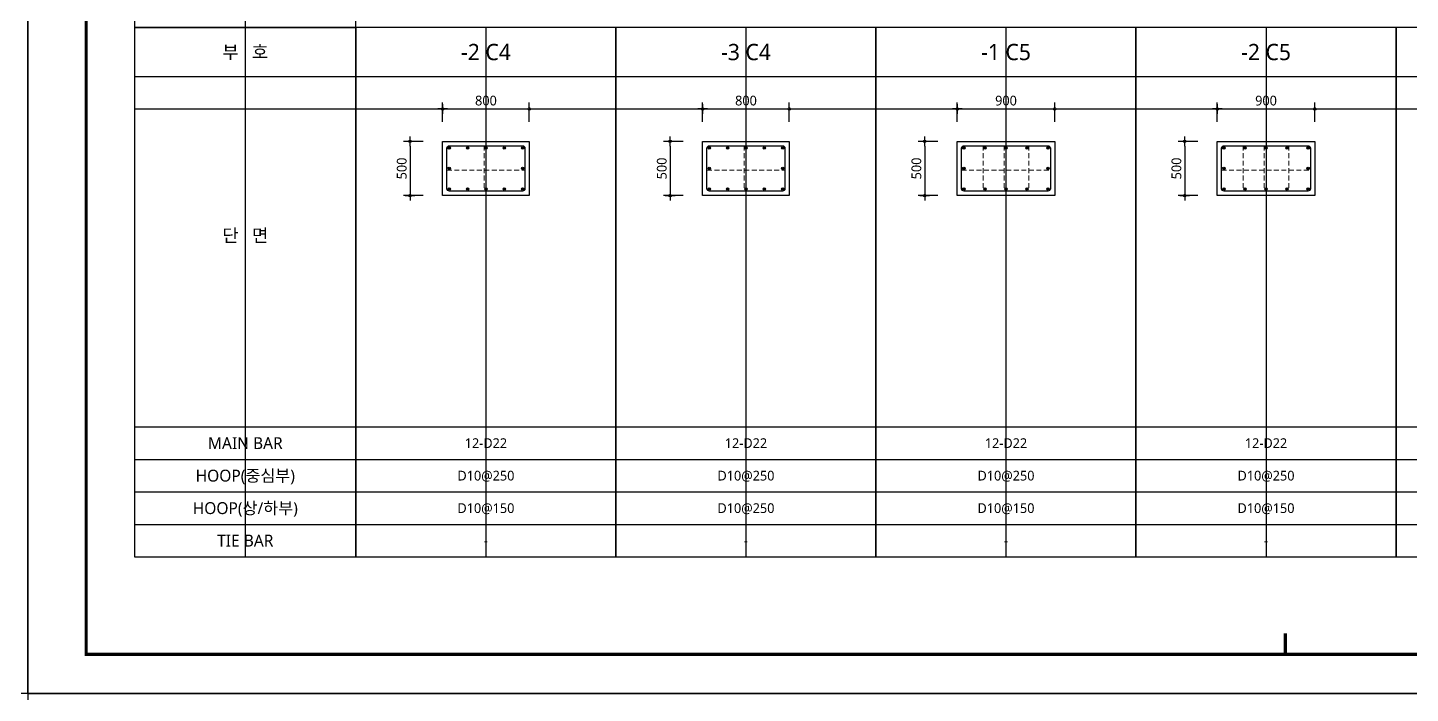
# Model space of a CAD drawing. Header units: millimetres. Extents: x 0 to 252030, y -124740 to 196020.
# Drawn here: x 25230 to 37992, y 160380 to 166526 of the extents above; entities that cross this region are included whole.
import ezdxf
from ezdxf.enums import TextEntityAlignment as Align

# ---------------------------------------------------------------- set-up
doc = ezdxf.new("R2010")
doc.units = ezdxf.units.MM
doc.header["$LTSCALE"] = 30
doc.linetypes.add('HID', pattern=[2.3, 1.5, -0.8])
doc.layers.get('DEFPOINTS').update_dxf_attribs({"color": 142})
for name, color, linetype in [('0-SEC1', 3, 'Continuous'), ('CON', 2, 'Continuous'), ('DIM', 7, 'Continuous'), ('S-철근', 3, 'Continuous'), ('SHEET', 7, 'Continuous'), ('TXT', 3, 'Continuous'), ('XR-FORM_(도룡동)$0$Sheet', 7, 'Continuous')]:
    doc.layers.add(name, color=color, linetype=linetype)
doc.layers.add('DEFPOINT', color=151, linetype='Continuous', plot=False)
doc.layers.add('TieBar', color=7, linetype='HID', lineweight=0)
doc.styles.get("Standard").update_dxf_attribs({"font": 'malgun.ttf'})
doc.styles.add('맑은 고딕', font='malgun.ttf')
doc.dimstyles.new('30NDIM', dxfattribs={"dimscale": 50, "dimtxt": 3, "dimasz": 1.5, "dimexe": 2, "dimexo": 6, "dimgap": 1, "dimtad": 1, "dimdec": 0, "dimrnd": 0.25, "dimzin": 0, "dimdsep": 46, "dimtxsty": 'Standard', "dimblk": 'Z_DOT', "dimcen": 5, "dimclrd": 256, "dimclre": 256, "dimclrt": 3, "dimadec": 0, "dimazin": 0, "dimtm": 1e-09, "dimtfac": 1, "dimtdec": 0, "dimtix": 1, "dimtmove": 2, "dimatfit": 1, "dimldrblk": 'Z_DOT', "dimfxl": 1, "dimtolj": 1, "dimtzin": 0, "dimarcsym": 0})

# ---------------------------------------------------------------- blocks, each defined once
blk = doc.blocks.new('XR-FORM_(도룡동)$0$S')
at = {"layer": 'XR-FORM_(도룡동)$0$Sheet', "const_width": 100}
blk.add_lwpolyline([(1850, 57950), (82250, 57950), (82250, 1200), (1850, 1200)], close=True, dxfattribs=at)
at = {"layer": 'XR-FORM_(도룡동)$0$Sheet', "linetype": 'Continuous', "const_width": 100}
blk.add_lwpolyline([(38745, 1846), (38745, 1200)], dxfattribs=at)
blk = doc.blocks.new('XR-FORM_(도룡동)', base_point=(101.33, -56114.51))
at = {"layer": 'DEFPOINTS'}
blk.add_lwpolyline([(0, 0), (420, 0), (420, 297), (0, 297)], close=True, dxfattribs=at)
at = {"xscale": 0.005, "yscale": 0.005, "zscale": 0.005}
blk.add_blockref('XR-FORM_(도룡동)$0$S', (-0.25, 0), dxfattribs=at)
blk = doc.blocks.new('*U60')
at = {"layer": 'DEFPOINTS'}
for p, q in [((-1021, 4886), (-1021, 0)), ((-2043, 4136), (0, 4136))]:
    blk.add_line(p, q, dxfattribs=at)
at = {"layer": 'SHEET'}
blk.add_line((-2043, 4436), (0, 4436), dxfattribs=at)
at = {"layer": 'SHEET', "color": 6}
for p, q in [((-2043, 1200), (0, 1200)), ((-2043, 900), (0, 900)), ((-2043, 600), (0, 600)), ((-2043, 300), (0, 300))]:
    blk.add_line(p, q, dxfattribs=at)
at = {"layer": 'SHEET'}
blk.add_lwpolyline([(0, 4886), (-2043, 4886), (-2043, 0), (0, 0)], close=True, dxfattribs=at)
at = {"layer": 'TXT', "style": '맑은 고딕'}
for s, height, p in [('부   호', 120, (-1021, 4661)), ('단   면', 120, (-1021, 2968)), ('MAIN BAR', 110, (-1021, 1050)), ('HOOP(중심부)', 110, (-1021, 750)), ('HOOP(상/하부)', 110, (-1021, 450)), ('TIE BAR', 110, (-1021, 150))]:
    blk.add_text(s, height=height, dxfattribs=at).set_placement(p, align=Align.MIDDLE_CENTER)
blk = doc.blocks.new('*U58')
at = {"layer": 'DEFPOINTS'}
for p, q in [((-1200, 4886), (-1200, 0)), ((-2400, 4136), (0, 4136))]:
    blk.add_line(p, q, dxfattribs=at)
at = {"layer": 'SHEET'}
blk.add_line((-2400, 4436), (0, 4436), dxfattribs=at)
at = {"layer": 'SHEET', "color": 6}
for p, q in [((-2400, 1200), (0, 1200)), ((-2400, 900), (0, 900)), ((-2400, 600), (0, 600)), ((-2400, 300), (0, 300))]:
    blk.add_line(p, q, dxfattribs=at)
at = {"layer": 'SHEET'}
blk.add_lwpolyline([(0, 4886), (-2400, 4886), (-2400, 0), (0, 0)], close=True, dxfattribs=at)
blk = doc.blocks.new('Z_DOT')
at = {"layer": 'DIM', "color": 0}
for p, q in [((-1, 0), (1, 0)), ((0, -1), (0, 1))]:
    blk.add_line(p, q, dxfattribs=at)
for radius in [0.25, 0.125]:
    blk.add_circle((0, 0), radius, dxfattribs=at)
blk = doc.blocks.new('*D79')
at = {"layer": 'DEFPOINTS', "color": 0, "transparency": 16777216}
for p in [(34710, 165776), (33810, 165476), (34710, 165476)]:
    blk.add_point(p, dxfattribs=at)
at = {"layer": 'DIM', "lineweight": -2, "transparency": 16777216}
for p, q in [((33810, 165656), (33810, 165836)), ((34710, 165656), (34710, 165836)), ((33855, 165776), (34665, 165776))]:
    blk.add_line(p, q, dxfattribs=at)
at = {"layer": 'DIM', "lineweight": -2, "transparency": 16777216, "xscale": 45, "yscale": 45, "zscale": 45, "rotation": 180}
blk.add_blockref('Z_DOT', (33810, 165776), dxfattribs=at)
at = {"layer": 'DIM', "lineweight": -2, "transparency": 16777216, "xscale": 45, "yscale": 45, "zscale": 45}
blk.add_blockref('Z_DOT', (34710, 165776), dxfattribs=at)
at = {"layer": 'DIM', "color": 3, "transparency": 16777216, "insert": (34260, 165852), "char_height": 90, "attachment_point": 5}
blk.add_mtext('\\A1;900', dxfattribs=at)
blk = doc.blocks.new('*D80')
at = {"layer": 'DEFPOINTS', "color": 0, "transparency": 16777216}
for p in [(33810, 165476), (33510, 164976), (33810, 164976)]:
    blk.add_point(p, dxfattribs=at)
at = {"layer": 'DIM', "lineweight": -2, "transparency": 16777216}
for p, q in [((33630, 165476), (33450, 165476)), ((33510, 165431), (33510, 165021)), ((33630, 164976), (33450, 164976))]:
    blk.add_line(p, q, dxfattribs=at)
at = {"layer": 'DIM', "lineweight": -2, "transparency": 16777216, "xscale": 45, "yscale": 45, "zscale": 45}
for p, rotation in [((33510, 165476), 90), ((33510, 164976), 270)]:
    blk.add_blockref('Z_DOT', p, dxfattribs=dict(at, rotation=rotation))
at = {"layer": 'DIM', "color": 3, "transparency": 16777216, "insert": (33433, 165226), "char_height": 90, "attachment_point": 5, "rotation": 90}
blk.add_mtext('\\A1;500', dxfattribs=at)
blk = doc.blocks.new('*D106')
at = {"layer": 'DEFPOINTS', "color": 0, "transparency": 16777216}
for p in [(29860, 165776), (29060, 165476), (29860, 165476)]:
    blk.add_point(p, dxfattribs=at)
at = {"layer": 'DIM', "lineweight": -2, "transparency": 16777216}
for p, q in [((29060, 165656), (29060, 165836)), ((29860, 165656), (29860, 165836)), ((29105, 165776), (29815, 165776))]:
    blk.add_line(p, q, dxfattribs=at)
at = {"layer": 'DIM', "lineweight": -2, "transparency": 16777216, "xscale": 45, "yscale": 45, "zscale": 45, "rotation": 180}
blk.add_blockref('Z_DOT', (29060, 165776), dxfattribs=at)
at = {"layer": 'DIM', "lineweight": -2, "transparency": 16777216, "xscale": 45, "yscale": 45, "zscale": 45}
blk.add_blockref('Z_DOT', (29860, 165776), dxfattribs=at)
at = {"layer": 'DIM', "color": 3, "transparency": 16777216, "insert": (29460, 165852), "char_height": 90, "attachment_point": 5}
blk.add_mtext('\\A1;800', dxfattribs=at)
blk = doc.blocks.new('*D107')
at = {"layer": 'DEFPOINTS', "color": 0, "transparency": 16777216}
for p in [(29060, 165476), (28760, 164976), (29060, 164976)]:
    blk.add_point(p, dxfattribs=at)
at = {"layer": 'DIM', "lineweight": -2, "transparency": 16777216}
for p, q in [((28880, 165476), (28700, 165476)), ((28760, 165431), (28760, 165021)), ((28880, 164976), (28700, 164976))]:
    blk.add_line(p, q, dxfattribs=at)
at = {"layer": 'DIM', "lineweight": -2, "transparency": 16777216, "xscale": 45, "yscale": 45, "zscale": 45}
for p, rotation in [((28760, 165476), 90), ((28760, 164976), 270)]:
    blk.add_blockref('Z_DOT', p, dxfattribs=dict(at, rotation=rotation))
at = {"layer": 'DIM', "color": 3, "transparency": 16777216, "insert": (28683, 165226), "char_height": 90, "attachment_point": 5, "rotation": 90}
blk.add_mtext('\\A1;500', dxfattribs=at)
blk = doc.blocks.new('*D108')
at = {"layer": 'DEFPOINTS', "color": 0, "transparency": 16777216}
for p in [(32260, 165776), (31460, 165476), (32260, 165476)]:
    blk.add_point(p, dxfattribs=at)
at = {"layer": 'DIM', "lineweight": -2, "transparency": 16777216}
for p, q in [((31460, 165656), (31460, 165836)), ((32260, 165656), (32260, 165836)), ((31505, 165776), (32215, 165776))]:
    blk.add_line(p, q, dxfattribs=at)
at = {"layer": 'DIM', "lineweight": -2, "transparency": 16777216, "xscale": 45, "yscale": 45, "zscale": 45, "rotation": 180}
blk.add_blockref('Z_DOT', (31460, 165776), dxfattribs=at)
at = {"layer": 'DIM', "lineweight": -2, "transparency": 16777216, "xscale": 45, "yscale": 45, "zscale": 45}
blk.add_blockref('Z_DOT', (32260, 165776), dxfattribs=at)
at = {"layer": 'DIM', "color": 3, "transparency": 16777216, "insert": (31860, 165852), "char_height": 90, "attachment_point": 5}
blk.add_mtext('\\A1;800', dxfattribs=at)
blk = doc.blocks.new('*D109')
at = {"layer": 'DEFPOINTS', "color": 0, "transparency": 16777216}
for p in [(31460, 165476), (31160, 164976), (31460, 164976)]:
    blk.add_point(p, dxfattribs=at)
at = {"layer": 'DIM', "lineweight": -2, "transparency": 16777216}
for p, q in [((31280, 165476), (31100, 165476)), ((31160, 165431), (31160, 165021)), ((31280, 164976), (31100, 164976))]:
    blk.add_line(p, q, dxfattribs=at)
at = {"layer": 'DIM', "lineweight": -2, "transparency": 16777216, "xscale": 45, "yscale": 45, "zscale": 45}
for p, rotation in [((31160, 165476), 90), ((31160, 164976), 270)]:
    blk.add_blockref('Z_DOT', p, dxfattribs=dict(at, rotation=rotation))
at = {"layer": 'DIM', "color": 3, "transparency": 16777216, "insert": (31083, 165226), "char_height": 90, "attachment_point": 5, "rotation": 90}
blk.add_mtext('\\A1;500', dxfattribs=at)
blk = doc.blocks.new('*D114')
at = {"layer": 'DEFPOINTS', "color": 0, "transparency": 16777216}
for p in [(37110, 165776), (36210, 165476), (37110, 165476)]:
    blk.add_point(p, dxfattribs=at)
at = {"layer": 'DIM', "lineweight": -2, "transparency": 16777216}
for p, q in [((36210, 165656), (36210, 165836)), ((37110, 165656), (37110, 165836)), ((36255, 165776), (37065, 165776))]:
    blk.add_line(p, q, dxfattribs=at)
at = {"layer": 'DIM', "lineweight": -2, "transparency": 16777216, "xscale": 45, "yscale": 45, "zscale": 45, "rotation": 180}
blk.add_blockref('Z_DOT', (36210, 165776), dxfattribs=at)
at = {"layer": 'DIM', "lineweight": -2, "transparency": 16777216, "xscale": 45, "yscale": 45, "zscale": 45}
blk.add_blockref('Z_DOT', (37110, 165776), dxfattribs=at)
at = {"layer": 'DIM', "color": 3, "transparency": 16777216, "insert": (36660, 165852), "char_height": 90, "attachment_point": 5}
blk.add_mtext('\\A1;900', dxfattribs=at)
blk = doc.blocks.new('*D115')
at = {"layer": 'DEFPOINTS', "color": 0, "transparency": 16777216}
for p in [(36210, 165476), (35910, 164976), (36210, 164976)]:
    blk.add_point(p, dxfattribs=at)
at = {"layer": 'DIM', "lineweight": -2, "transparency": 16777216}
for p, q in [((36030, 165476), (35850, 165476)), ((35910, 165431), (35910, 165021)), ((36030, 164976), (35850, 164976))]:
    blk.add_line(p, q, dxfattribs=at)
at = {"layer": 'DIM', "lineweight": -2, "transparency": 16777216, "xscale": 45, "yscale": 45, "zscale": 45}
for p, rotation in [((35910, 165476), 90), ((35910, 164976), 270)]:
    blk.add_blockref('Z_DOT', p, dxfattribs=dict(at, rotation=rotation))
at = {"layer": 'DIM', "color": 3, "transparency": 16777216, "insert": (35833, 165226), "char_height": 90, "attachment_point": 5, "rotation": 90}
blk.add_mtext('\\A1;500', dxfattribs=at)

msp = doc.modelspace()

# ---------------------------------------------------------------- hatches: boundary and pattern name
at = {"layer": 'S-철근'}
h = msp.add_hatch(color=256, dxfattribs=at)
edge = h.paths.add_edge_path()
edge.add_arc((29120.75027, 165414.99992), 11.1, 0, 180)
edge.add_arc((29120.75027, 165414.99992), 11.1, 180, 360)
h = msp.add_hatch(color=256, dxfattribs=at)
edge = h.paths.add_edge_path()
edge.add_arc((29290.25027, 165414.99992), 11.1, 0, 180)
edge.add_arc((29290.25027, 165414.99992), 11.1, 180, 360)
h = msp.add_hatch(color=256, dxfattribs=at)
edge = h.paths.add_edge_path()
edge.add_arc((29459.75027, 165414.99992), 11.1, 0, 180)
edge.add_arc((29459.75027, 165414.99992), 11.1, 180, 360)
h = msp.add_hatch(color=256, dxfattribs=at)
edge = h.paths.add_edge_path()
edge.add_arc((29629.25027, 165414.99992), 11.1, 0, 180)
edge.add_arc((29629.25027, 165414.99992), 11.1, 180, 360)
h = msp.add_hatch(color=256, dxfattribs=at)
edge = h.paths.add_edge_path()
edge.add_arc((29798.75027, 165414.99992), 11.1, 0, 180)
edge.add_arc((29798.75027, 165414.99992), 11.1, 180, 360)
h = msp.add_hatch(color=256, dxfattribs=at)
edge = h.paths.add_edge_path()
edge.add_arc((31520.75027, 165414.99992), 11.1, 0, 180)
edge.add_arc((31520.75027, 165414.99992), 11.1, 180, 360)
h = msp.add_hatch(color=256, dxfattribs=at)
edge = h.paths.add_edge_path()
edge.add_arc((31690.25027, 165414.99992), 11.1, 0, 180)
edge.add_arc((31690.25027, 165414.99992), 11.1, 180, 360)
h = msp.add_hatch(color=256, dxfattribs=at)
edge = h.paths.add_edge_path()
edge.add_arc((31859.75027, 165414.99992), 11.1, 0, 180)
edge.add_arc((31859.75027, 165414.99992), 11.1, 180, 360)
h = msp.add_hatch(color=256, dxfattribs=at)
edge = h.paths.add_edge_path()
edge.add_arc((32029.25027, 165414.99992), 11.1, 0, 180)
edge.add_arc((32029.25027, 165414.99992), 11.1, 180, 360)
h = msp.add_hatch(color=256, dxfattribs=at)
edge = h.paths.add_edge_path()
edge.add_arc((32198.75027, 165414.99992), 11.1, 0, 180)
edge.add_arc((32198.75027, 165414.99992), 11.1, 180, 360)
h = msp.add_hatch(color=256, dxfattribs=at)
edge = h.paths.add_edge_path()
edge.add_arc((33870.75027, 165414.99992), 11.1, 0, 180)
edge.add_arc((33870.75027, 165414.99992), 11.1, 180, 360)
h = msp.add_hatch(color=256, dxfattribs=at)
edge = h.paths.add_edge_path()
edge.add_arc((34065.25027, 165414.99992), 11.1, 0, 180)
edge.add_arc((34065.25027, 165414.99992), 11.1, 180, 360)
h = msp.add_hatch(color=256, dxfattribs=at)
edge = h.paths.add_edge_path()
edge.add_arc((34259.75027, 165414.99992), 11.1, 0, 180)
edge.add_arc((34259.75027, 165414.99992), 11.1, 180, 360)
h = msp.add_hatch(color=256, dxfattribs=at)
edge = h.paths.add_edge_path()
edge.add_arc((34454.25027, 165414.99992), 11.1, 0, 180)
edge.add_arc((34454.25027, 165414.99992), 11.1, 180, 360)
h = msp.add_hatch(color=256, dxfattribs=at)
edge = h.paths.add_edge_path()
edge.add_arc((34648.75027, 165414.99992), 11.1, 0, 180)
edge.add_arc((34648.75027, 165414.99992), 11.1, 180, 360)
h = msp.add_hatch(color=256, dxfattribs=at)
edge = h.paths.add_edge_path()
edge.add_arc((36270.75027, 165414.99992), 11.1, 0, 180)
edge.add_arc((36270.75027, 165414.99992), 11.1, 180, 360)
h = msp.add_hatch(color=256, dxfattribs=at)
edge = h.paths.add_edge_path()
edge.add_arc((36465.25027, 165414.99992), 11.1, 0, 180)
edge.add_arc((36465.25027, 165414.99992), 11.1, 180, 360)
h = msp.add_hatch(color=256, dxfattribs=at)
edge = h.paths.add_edge_path()
edge.add_arc((36659.75027, 165414.99992), 11.1, 0, 180)
edge.add_arc((36659.75027, 165414.99992), 11.1, 180, 360)
h = msp.add_hatch(color=256, dxfattribs=at)
edge = h.paths.add_edge_path()
edge.add_arc((36854.25027, 165414.99992), 11.1, 0, 180)
edge.add_arc((36854.25027, 165414.99992), 11.1, 180, 360)
h = msp.add_hatch(color=256, dxfattribs=at)
edge = h.paths.add_edge_path()
edge.add_arc((37048.75027, 165414.99992), 11.1, 0, 180)
edge.add_arc((37048.75027, 165414.99992), 11.1, 180, 360)
h = msp.add_hatch(color=256, dxfattribs=at)
edge = h.paths.add_edge_path()
edge.add_arc((29120.75027, 165225.99992), 11.1, 0, 180)
edge.add_arc((29120.75027, 165225.99992), 11.1, 180, 360)
h = msp.add_hatch(color=256, dxfattribs=at)
edge = h.paths.add_edge_path()
edge.add_arc((29798.75027, 165225.99992), 11.1, 0, 180)
edge.add_arc((29798.75027, 165225.99992), 11.1, 180, 360)
h = msp.add_hatch(color=256, dxfattribs=at)
edge = h.paths.add_edge_path()
edge.add_arc((31520.75027, 165225.99992), 11.1, 0, 180)
edge.add_arc((31520.75027, 165225.99992), 11.1, 180, 360)
h = msp.add_hatch(color=256, dxfattribs=at)
edge = h.paths.add_edge_path()
edge.add_arc((32198.75027, 165225.99992), 11.1, 0, 180)
edge.add_arc((32198.75027, 165225.99992), 11.1, 180, 360)
h = msp.add_hatch(color=256, dxfattribs=at)
edge = h.paths.add_edge_path()
edge.add_arc((33870.75027, 165225.99992), 11.1, 0, 180)
edge.add_arc((33870.75027, 165225.99992), 11.1, 180, 360)
h = msp.add_hatch(color=256, dxfattribs=at)
edge = h.paths.add_edge_path()
edge.add_arc((34648.75027, 165225.99992), 11.1, 0, 180)
edge.add_arc((34648.75027, 165225.99992), 11.1, 180, 360)
h = msp.add_hatch(color=256, dxfattribs=at)
edge = h.paths.add_edge_path()
edge.add_arc((36270.75027, 165225.99992), 11.1, 0, 180)
edge.add_arc((36270.75027, 165225.99992), 11.1, 180, 360)
h = msp.add_hatch(color=256, dxfattribs=at)
edge = h.paths.add_edge_path()
edge.add_arc((37048.75027, 165225.99992), 11.1, 0, 180)
edge.add_arc((37048.75027, 165225.99992), 11.1, 180, 360)
h = msp.add_hatch(color=256, dxfattribs=at)
edge = h.paths.add_edge_path()
edge.add_arc((29120.75027, 165036.99992), 11.1, 0, 180)
edge.add_arc((29120.75027, 165036.99992), 11.1, 180, 360)
h = msp.add_hatch(color=256, dxfattribs=at)
edge = h.paths.add_edge_path()
edge.add_arc((29290.25027, 165036.99992), 11.1, 0, 180)
edge.add_arc((29290.25027, 165036.99992), 11.1, 180, 360)
h = msp.add_hatch(color=256, dxfattribs=at)
edge = h.paths.add_edge_path()
edge.add_arc((29459.75027, 165036.99992), 11.1, 0, 180)
edge.add_arc((29459.75027, 165036.99992), 11.1, 180, 360)
h = msp.add_hatch(color=256, dxfattribs=at)
edge = h.paths.add_edge_path()
edge.add_arc((29629.25027, 165036.99992), 11.1, 0, 180)
edge.add_arc((29629.25027, 165036.99992), 11.1, 180, 360)
h = msp.add_hatch(color=256, dxfattribs=at)
edge = h.paths.add_edge_path()
edge.add_arc((29798.75027, 165036.99992), 11.1, 0, 180)
edge.add_arc((29798.75027, 165036.99992), 11.1, 180, 360)
h = msp.add_hatch(color=256, dxfattribs=at)
edge = h.paths.add_edge_path()
edge.add_arc((31520.75027, 165036.99992), 11.1, 0, 180)
edge.add_arc((31520.75027, 165036.99992), 11.1, 180, 360)
h = msp.add_hatch(color=256, dxfattribs=at)
edge = h.paths.add_edge_path()
edge.add_arc((31690.25027, 165036.99992), 11.1, 0, 180)
edge.add_arc((31690.25027, 165036.99992), 11.1, 180, 360)
h = msp.add_hatch(color=256, dxfattribs=at)
edge = h.paths.add_edge_path()
edge.add_arc((31859.75027, 165036.99992), 11.1, 0, 180)
edge.add_arc((31859.75027, 165036.99992), 11.1, 180, 360)
h = msp.add_hatch(color=256, dxfattribs=at)
edge = h.paths.add_edge_path()
edge.add_arc((32029.25027, 165036.99992), 11.1, 0, 180)
edge.add_arc((32029.25027, 165036.99992), 11.1, 180, 360)
h = msp.add_hatch(color=256, dxfattribs=at)
edge = h.paths.add_edge_path()
edge.add_arc((32198.75027, 165036.99992), 11.1, 0, 180)
edge.add_arc((32198.75027, 165036.99992), 11.1, 180, 360)
h = msp.add_hatch(color=256, dxfattribs=at)
edge = h.paths.add_edge_path()
edge.add_arc((33870.75027, 165036.99992), 11.1, 0, 180)
edge.add_arc((33870.75027, 165036.99992), 11.1, 180, 360)
h = msp.add_hatch(color=256, dxfattribs=at)
edge = h.paths.add_edge_path()
edge.add_arc((34065.25027, 165036.99992), 11.1, 0, 180)
edge.add_arc((34065.25027, 165036.99992), 11.1, 180, 360)
h = msp.add_hatch(color=256, dxfattribs=at)
edge = h.paths.add_edge_path()
edge.add_arc((34259.75027, 165036.99992), 11.1, 0, 180)
edge.add_arc((34259.75027, 165036.99992), 11.1, 180, 360)
h = msp.add_hatch(color=256, dxfattribs=at)
edge = h.paths.add_edge_path()
edge.add_arc((34454.25027, 165036.99992), 11.1, 0, 180)
edge.add_arc((34454.25027, 165036.99992), 11.1, 180, 360)
h = msp.add_hatch(color=256, dxfattribs=at)
edge = h.paths.add_edge_path()
edge.add_arc((34648.75027, 165036.99992), 11.1, 0, 180)
edge.add_arc((34648.75027, 165036.99992), 11.1, 180, 360)
h = msp.add_hatch(color=256, dxfattribs=at)
edge = h.paths.add_edge_path()
edge.add_arc((36270.75027, 165036.99992), 11.1, 0, 180)
edge.add_arc((36270.75027, 165036.99992), 11.1, 180, 360)
h = msp.add_hatch(color=256, dxfattribs=at)
edge = h.paths.add_edge_path()
edge.add_arc((36465.25027, 165036.99992), 11.1, 0, 180)
edge.add_arc((36465.25027, 165036.99992), 11.1, 180, 360)
h = msp.add_hatch(color=256, dxfattribs=at)
edge = h.paths.add_edge_path()
edge.add_arc((36659.75027, 165036.99992), 11.1, 0, 180)
edge.add_arc((36659.75027, 165036.99992), 11.1, 180, 360)
h = msp.add_hatch(color=256, dxfattribs=at)
edge = h.paths.add_edge_path()
edge.add_arc((36854.25027, 165036.99992), 11.1, 0, 180)
edge.add_arc((36854.25027, 165036.99992), 11.1, 180, 360)
h = msp.add_hatch(color=256, dxfattribs=at)
edge = h.paths.add_edge_path()
edge.add_arc((37048.75027, 165036.99992), 11.1, 0, 180)
edge.add_arc((37048.75027, 165036.99992), 11.1, 180, 360)

# ---------------------------------------------------------------- linework, layer by layer
at = {"layer": 'CON', "color": 8}
for points in [[(29059.75027, 164975.99992), (29059.75027, 165475.99992), (29859.75027, 165475.99992), (29859.75027, 164975.99992)], [(31459.75027, 164975.99992), (31459.75027, 165475.99992), (32259.75027, 165475.99992), (32259.75027, 164975.99992)], [(33809.75027, 164975.99992), (33809.75027, 165475.99992), (34709.75027, 165475.99992), (34709.75027, 164975.99992)], [(36209.75027, 164975.99992), (36209.75027, 165475.99992), (37109.75027, 165475.99992), (37109.75027, 164975.99992)]]:
    msp.add_lwpolyline(points, close=True, dxfattribs=at)
at = {"layer": 'DEFPOINT'}
msp.add_lwpolyline([(0.00014, 178199.99992), (25230.00014, 178199.99992), (25230.00014, 160379.99992), (0.00014, 160379.99992)], close=True, dxfattribs=at)
at = {"layer": 'S-철근'}
for points in [[(29122.32027, 165016.36992, -0.4142135624), (29100.12027, 165038.56992), (29100.12027, 165413.42992, -0.4142135624), (29122.32027, 165435.62992), (29797.18027, 165435.62992, -0.4142135624), (29819.38027, 165413.42992), (29819.38027, 165038.56992, -0.4142135624), (29797.18027, 165016.36992), (29122.32027, 165016.36992)], [(31522.32027, 165016.36992, -0.4142135624), (31500.12027, 165038.56992), (31500.12027, 165413.42992, -0.4142135624), (31522.32027, 165435.62992), (32197.18027, 165435.62992, -0.4142135624), (32219.38027, 165413.42992), (32219.38027, 165038.56992, -0.4142135624), (32197.18027, 165016.36992), (31522.32027, 165016.36992)], [(33872.32027, 165016.36992, -0.4142135624), (33850.12027, 165038.56992), (33850.12027, 165413.42992, -0.4142135624), (33872.32027, 165435.62992), (34647.18027, 165435.62992, -0.4142135624), (34669.38027, 165413.42992), (34669.38027, 165038.56992, -0.4142135624), (34647.18027, 165016.36992), (33872.32027, 165016.36992)], [(36272.32027, 165016.36992, -0.4142135624), (36250.12027, 165038.56992), (36250.12027, 165413.42992, -0.4142135624), (36272.32027, 165435.62992), (37047.18027, 165435.62992, -0.4142135624), (37069.38027, 165413.42992), (37069.38027, 165038.56992, -0.4142135624), (37047.18027, 165016.36992), (36272.32027, 165016.36992)]]:
    msp.add_lwpolyline(points, format="xyb", dxfattribs=at)
for centre in [(29120.75027, 165414.99992), (29290.25027, 165414.99992), (29459.75027, 165414.99992), (29629.25027, 165414.99992), (29798.75027, 165414.99992), (31520.75027, 165414.99992), (31690.25027, 165414.99992), (31859.75027, 165414.99992), (32029.25027, 165414.99992), (32198.75027, 165414.99992), (33870.75027, 165414.99992), (34065.25027, 165414.99992), (34259.75027, 165414.99992), (34454.25027, 165414.99992), (34648.75027, 165414.99992), (36270.75027, 165414.99992), (36465.25027, 165414.99992), (36659.75027, 165414.99992), (36854.25027, 165414.99992), (37048.75027, 165414.99992), (29120.75027, 165225.99992), (29798.75027, 165225.99992), (31520.75027, 165225.99992), (32198.75027, 165225.99992), (33870.75027, 165225.99992), (34648.75027, 165225.99992), (36270.75027, 165225.99992), (37048.75027, 165225.99992), (29120.75027, 165036.99992), (29290.25027, 165036.99992), (29459.75027, 165036.99992), (29629.25027, 165036.99992), (29798.75027, 165036.99992), (31520.75027, 165036.99992), (31690.25027, 165036.99992), (31859.75027, 165036.99992), (32029.25027, 165036.99992), (32198.75027, 165036.99992), (33870.75027, 165036.99992), (34065.25027, 165036.99992), (34259.75027, 165036.99992), (34454.25027, 165036.99992), (34648.75027, 165036.99992), (36270.75027, 165036.99992), (36465.25027, 165036.99992), (36659.75027, 165036.99992), (36854.25027, 165036.99992), (37048.75027, 165036.99992)]:
    msp.add_circle(centre, 11.1, dxfattribs=at)
at = {"layer": 'TieBar'}
for p, q in [((29443.88527, 165435.62992), (29443.88527, 165016.36992)), ((31843.88527, 165435.62992), (31843.88527, 165016.36992)), ((34049.38527, 165435.62992), (34049.38527, 165016.36992)), ((34243.88527, 165435.62992), (34243.88527, 165016.36992)), ((34470.11527, 165435.62992), (34470.11527, 165016.36992)), ((36449.38527, 165435.62992), (36449.38527, 165016.36992)), ((36643.88527, 165435.62992), (36643.88527, 165016.36992)), ((36870.11527, 165435.62992), (36870.11527, 165016.36992)), ((29100.12027, 165210.13492), (29819.38027, 165210.13492)), ((31500.12027, 165210.13492), (32219.38027, 165210.13492)), ((33850.12027, 165210.13492), (34669.38027, 165210.13492)), ((36250.12027, 165210.13492), (37069.38027, 165210.13492))]:
    msp.add_line(p, q, dxfattribs=at)

# ---------------------------------------------------------------- block references
for name, p in [('*U60', (28259.75027, 166525.99992)), ('*U60', (28259.75027, 161639.99992)), ('*U58', (30659.75027, 161639.99992)), ('*U58', (33059.75027, 161639.99992)), ('*U58', (35459.75027, 161639.99992)), ('*U58', (37859.75027, 161639.99992)), ('*U58', (40259.75027, 161639.99992))]:
    msp.add_blockref(name, p)
at = {"layer": '0-SEC1', "xscale": 60, "yscale": 60, "zscale": 60}
for p in [(31310.02429, -3206490.57868), (31310.02429, -3224310.57868)]:
    msp.add_blockref('XR-FORM_(도룡동)', p, dxfattribs=at)

# ---------------------------------------------------------------- texts
at = {"layer": 'TXT', "color": 2, "style": '맑은 고딕'}
for s, p in [('-2 C4', (29459.75027, 166300.99992)), ('-3 C4', (31859.75027, 166300.99992)), ('-1 C5', (34259.75027, 166300.99992)), ('-2 C5', (36659.75027, 166300.99992))]:
    msp.add_text(s, height=150, dxfattribs=at).set_placement(p, align=Align.MIDDLE_CENTER)
at = {"layer": 'TXT', "style": '맑은 고딕'}
for s, p in [('12-D22', (29459.75027, 162689.99992)), ('12-D22', (31859.75027, 162689.99992)), ('12-D22', (34259.75027, 162689.99992)), ('12-D22', (36659.75027, 162689.99992)), ('D10@250', (29459.75027, 162389.99992)), ('D10@250', (31859.75027, 162389.99992)), ('D10@250', (34259.75027, 162389.99992)), ('D10@250', (36659.75027, 162389.99992)), ('D10@150', (29459.75027, 162089.99992)), ('D10@250', (31859.75027, 162089.99992)), ('D10@150', (34259.75027, 162089.99992)), ('D10@150', (36659.75027, 162089.99992)), ('-', (29459.75027, 161789.99992)), ('-', (31859.75027, 161789.99992)), ('-', (34259.75027, 161789.99992)), ('-', (36659.75027, 161789.99992))]:
    msp.add_text(s, height=90, dxfattribs=at).set_placement(p, align=Align.MIDDLE_CENTER)

# ---------------------------------------------------------------- dimensions: what is measured, and where the dimension line sits
at = {"layer": 'DIM'}
for base, p1, p2, picture, middle in [((29859.75027, 165775.99992), (29059.75027, 165475.99992), (29859.75027, 165475.99992), '*D106', (29459.75027, 165852.49788)), ((32259.75027, 165775.99992), (31459.75027, 165475.99992), (32259.75027, 165475.99992), '*D108', (31859.75027, 165852.49788)), ((34709.75027, 165775.99992), (33809.75027, 165475.99992), (34709.75027, 165475.99992), '*D79', (34259.75027, 165852.49788)), ((37109.75027, 165775.99992), (36209.75027, 165475.99992), (37109.75027, 165475.99992), '*D114', (36659.75027, 165852.49788))]:
    dim = msp.add_linear_dim(base=base, p1=p1, p2=p2, dimstyle='30NDIM', override={"dimscale": 30, "dimtxsty": 'Standard'}, dxfattribs=at)
    dim.commit()
    dim.dimension.update_dxf_attribs({"geometry": picture, "text_midpoint": middle})
for base, p1, p2, picture, middle in [((28759.75027, 164975.99992), (29059.75027, 165475.99992), (29059.75027, 164975.99992), '*D107', (28683.25231, 165225.99992)), ((31159.75027, 164975.99992), (31459.75027, 165475.99992), (31459.75027, 164975.99992), '*D109', (31083.25231, 165225.99992)), ((33509.75027, 164975.99992), (33809.75027, 165475.99992), (33809.75027, 164975.99992), '*D80', (33433.25231, 165225.99992)), ((35909.75027, 164975.99992), (36209.75027, 165475.99992), (36209.75027, 164975.99992), '*D115', (35833.25231, 165225.99992))]:
    dim = msp.add_linear_dim(base=base, p1=p1, p2=p2, angle=270, dimstyle='30NDIM', override={"dimscale": 30, "dimtxsty": 'Standard'}, dxfattribs=at)
    dim.commit()
    dim.dimension.update_dxf_attribs({"geometry": picture, "text_midpoint": middle})

doc.saveas('drawing.dxf')
